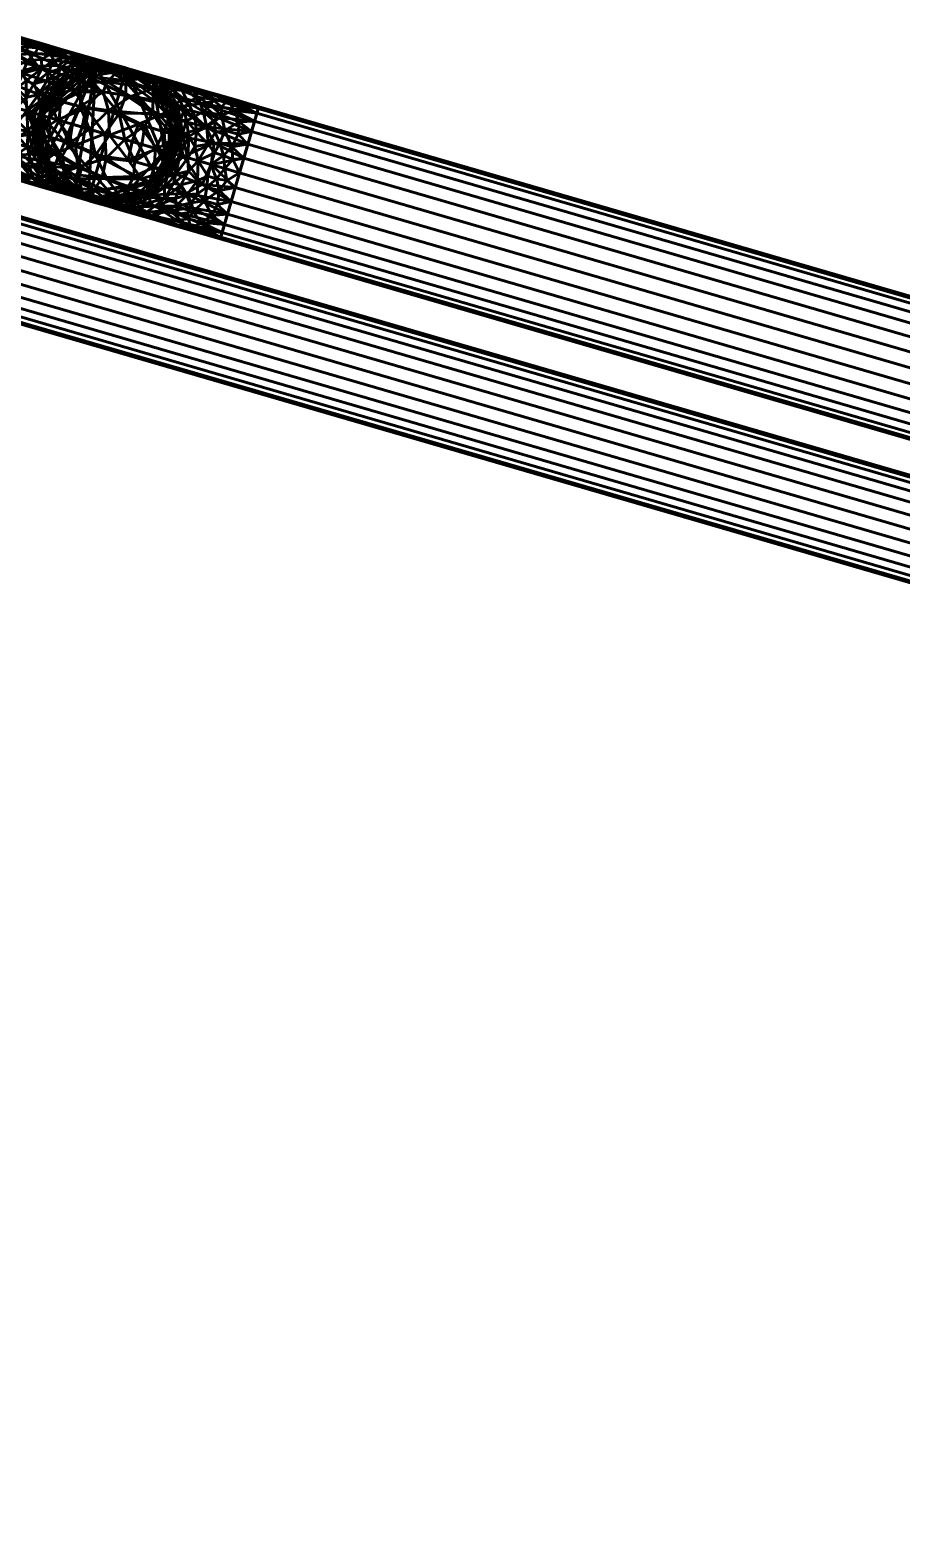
# Model space of a CAD drawing. Header units: inches. Extents: x -1654 to 1344, y -1538 to 36.
# Drawn here: x 410.3 to 511.6, y -621.4 to -447.9 of the extents above; entities that cross this region are included whole.
import ezdxf

# ---------------------------------------------------------------- set-up
doc = ezdxf.new("R2010")
doc.units = ezdxf.units.IN
doc.header["$MEASUREMENT"] = 0
doc.linetypes.add('Center', pattern=[1.25, 0.25, -0.1875, 0.625, -0.1875])
for name, color, linetype, lineweight in [('M-HVAC-DUCT', 1, 'Center', 30), ('M-HVAC-DUCT-RA', 1, 'Continuous', 50), ('M-HVAC-DUCT-SA', 1, 'Continuous', 50)]:
    doc.layers.add(name, color=color, linetype=linetype, lineweight=lineweight)

# ---------------------------------------------------------------- blocks, each defined once
blk = doc.blocks.new('Round Elbow - 1 D-842412-_3D_')
at = {"layer": 'M-HVAC-DUCT', "color": 8, "linetype": 'Continuous', "lineweight": 50}
mesh = blk.add_polyface(dxfattribs=at)
corners = [(-8, 16), (-8.2, 14.22), (-8.79, 12.53), (-9.75, 11.01), (-11.01, 9.75), (-12.53, 8.79), (-14.22, 8.2), (-16, 8), (-16, 7.8, 1.78), (-16, 7.21, 3.47), (-16, 6.25, 4.99), (-16, 4.99, 6.25), (-16, 3.47, 7.21), (-16, 1.78, 7.8), (-16, 0, 8), (-13.22, 0.24, 8), (-10.53, 0.96, 8), (-8, 2.14, 8), (-5.72, 3.74, 8), (-3.74, 5.72, 8), (-2.14, 8, 8), (-0.96, 10.53, 8), (-0.24, 13.22, 8), (0, 16, 8), (-1.78, 16, 7.8), (-3.47, 16, 7.21), (-4.99, 16, 6.25), (-6.25, 16, 4.99), (-7.21, 16, 3.47), (-7.8, 16, 1.78), (-10, 7.43, 5.77), (-6.81, 11.26, 5.66), (-10.57, 4.36, 7.35), (-6.92, 6.92, 7.35), (-13.01, 7.27, 4.26), (-4.23, 10.51, 7.41), (-9.85, 9.85, 3.26), (-7.09, 13.6, 4.26), (-4.57, 13.31, 6.77), (-13.36, 4.56, 6.77), (-7.95, 4.5, 7.76), (-12.37, 2.44, 7.76), (-14.31, 7.72, 2.64), (-2.38, 12.35, 7.77), (-4.45, 7.91, 7.77), (-11.58, 8.96, 2.22), (-8.96, 11.58, 2.22), (-7.68, 14.51, 2.64), (-5.8, 14.28, 5.66), (-14.29, 5.8, 5.66), (-12.12, 6.19, 5.86), (-9.87, 2.86, 7.86), (-5.75, 5.75, 7.86), (-14.6, 6.88, 4.26), (-8.08, 12.9, 2.79), (-8.1, 11.46, 4.07), (-8.48, 9.41, 5.29), (-2.78, 9.84, 7.87), (-5.86, 8.94, 7.12), (-7.64, 8.36, 6.49), (-8.74, 6.77, 6.77), (-10.51, 5.95, 6.59), (-2.75, 14.31, 7.55), (-1.42, 14.11, 7.89), (-5.68, 10.71, 6.68), (-6.95, 9.82, 6.21), (-14.33, 2.75, 7.55), (-14.11, 1.42, 7.89), (-5.87, 12.63, 5.97), (-10.85, 8.44, 4.12), (-12.83, 8.16, 2.68), (-13.63, 8.23, 1.41), (-14.83, 7.98, 1.28), (-12.57, 8.64, 1.41), (-10.25, 10.25, 1.48), (-3.5, 12.87, 7.37), (-6.84, 14.93, 4.26), (-11.79, 5.01, 6.79), (-8.19, 13.71, 1.49), (-7.98, 14.88, 1.24), (-8.62, 12.58, 1.48), (-7.21, 12.3, 4.72), (-9, 10.77, 3.35), (-11.63, 7.37, 4.89), (-11.99, 8.04, 3.72), (-9.68, 8.63, 4.94)]
mesh.append_faces([[corners[k] for k in face] for face in [(10, 53, 9), (13, 66, 12), (22, 43, 21), (5, 73, 4), (11, 49, 10), (25, 62, 24), (20, 44, 19), (6, 71, 5), (23, 63, 22), (14, 67, 13), (7, 72, 6), (2, 78, 1), (0, 79, 29)]], dxfattribs={"vtx0": -1, "vtx1": -1, "color": 8})
mesh.append_faces([[corners[k] for k in face] for face in [(60, 40, 33), (55, 81, 54), (41, 16, 51), (36, 74, 45), (69, 36, 45), (51, 40, 32), (11, 39, 49), (70, 71, 42), (38, 68, 64), (42, 9, 53), (72, 42, 71), (32, 60, 61), (41, 66, 67), (52, 44, 33), (34, 49, 50), (31, 55, 56), (42, 34, 70), (44, 58, 33), (75, 43, 62), (52, 40, 18), (43, 35, 57), (48, 38, 26), (46, 3, 74), (20, 57, 44), (68, 38, 48), (33, 59, 60), (33, 58, 59), (80, 54, 78), (37, 76, 47), (39, 12, 66), (77, 41, 32), (35, 43, 75), (58, 44, 35), (62, 63, 24), (34, 50, 83), (55, 31, 81), (54, 37, 47), (78, 47, 79), (80, 78, 2), (76, 48, 27), (37, 81, 68), (50, 49, 39), (53, 49, 34), (61, 77, 32), (83, 30, 69), (40, 51, 17), (41, 51, 32), (44, 52, 19), (40, 52, 33), (49, 53, 10), (42, 53, 34), (54, 47, 78), (54, 46, 55), (46, 82, 55), (69, 85, 36), (56, 55, 82), (30, 60, 59), (43, 57, 21), (44, 57, 35), (35, 64, 58), (65, 56, 59), (58, 64, 65), (59, 56, 85), (61, 60, 30), (40, 60, 32), (30, 50, 61), (77, 50, 39), (38, 62, 25), (63, 43, 22), (43, 63, 62), (38, 64, 35), (65, 64, 31), (56, 65, 31), (58, 65, 59), (67, 66, 13), (39, 66, 41), (41, 67, 15), (37, 68, 48), (64, 68, 31), (45, 70, 84), (85, 69, 30), (34, 83, 84), (71, 73, 5), (71, 70, 73), (72, 71, 6), (8, 42, 72), (70, 45, 73), (4, 73, 45), (45, 74, 4), (74, 36, 82), (62, 38, 75), (35, 75, 38), (47, 76, 28), (48, 76, 37), (50, 77, 61), (41, 77, 39), (79, 47, 29), (1, 78, 79), (2, 46, 80), (46, 54, 80), (68, 81, 31), (54, 81, 37), (74, 82, 46), (56, 82, 36), (30, 83, 50), (84, 83, 69), (45, 84, 69), (34, 84, 70), (59, 85, 30), (36, 85, 56)]], dxfattribs={"vtx0": -1, "vtx1": -1, "vtx2": -1, "color": 8})
mesh.append_faces([[corners[k] for k in face] for face in [(41, 15, 16), (51, 16, 17), (42, 8, 9), (38, 25, 26), (57, 20, 21), (74, 3, 4), (47, 28, 29), (46, 2, 3)]], dxfattribs={"vtx0": -1, "vtx2": -1, "color": 8})
mesh.append_faces([[corners[k] for k in face] for face in [(14, 15, 67), (18, 19, 52), (17, 18, 40), (26, 27, 48), (7, 8, 72), (11, 12, 39), (27, 28, 76), (23, 24, 63), (0, 1, 79)]], dxfattribs={"vtx1": -1, "vtx2": -1, "color": 8})
mesh = blk.add_polyface(dxfattribs=at)
corners = [(0, 16, -8), (-0.24, 13.22, -8), (-0.96, 10.53, -8), (-2.14, 8, -8), (-3.74, 5.72, -8), (-5.72, 3.74, -8), (-8, 2.14, -8), (-10.53, 0.96, -8), (-13.22, 0.24, -8), (-16, 0, -8), (-16, 1.78, -7.8), (-16, 3.47, -7.21), (-16, 4.99, -6.25), (-16, 6.25, -4.99), (-16, 7.21, -3.47), (-16, 7.8, -1.78), (-16, 8), (-14.22, 8.2), (-12.53, 8.79), (-11.01, 9.75), (-9.75, 11.01), (-8.79, 12.53), (-8.2, 14.22), (-8, 16), (-7.8, 16, -1.78), (-7.21, 16, -3.47), (-6.25, 16, -4.99), (-4.99, 16, -6.25), (-3.47, 16, -7.21), (-1.78, 16, -7.8), (-9.98, 7.59, -5.66), (-6.78, 11.31, -5.66), (-13.01, 7.27, -4.26), (-6.95, 6.95, -7.33), (-10.61, 4.45, -7.31), (-4.23, 10.51, -7.41), (-7.09, 13.62, -4.26), (-9.88, 9.88, -3.17), (-4.57, 13.31, -6.77), (-13.4, 4.55, -6.77), (-7.96, 4.51, -7.75), (-12.38, 2.48, -7.75), (-14.31, 7.72, -2.64), (-4.45, 7.91, -7.77), (-2.38, 12.35, -7.77), (-7.68, 14.52, -2.64), (-8.36, 12.48, -2.53), (-11.58, 8.97, -2.19), (-5.8, 14.28, -5.66), (-14.3, 5.8, -5.66), (-12.12, 6.18, -5.86), (-9.89, 2.91, -7.85), (-5.76, 5.76, -7.85), (-14.6, 6.88, -4.26), (-2.78, 9.84, -7.87), (-5.84, 8.94, -7.13), (-7.96, 8.56, -6.21), (-9.21, 9.16, -4.84), (-8.39, 10.98, -4.07), (-10.86, 8.5, -4.04), (-2.75, 14.31, -7.55), (-1.42, 14.11, -7.89), (-5.68, 10.71, -6.68), (-6.97, 9.85, -6.19), (-7.79, 10.43, -5.2), (-14.35, 2.75, -7.55), (-14.11, 1.42, -7.89), (-8.93, 5.91, -7.1), (-10.62, 5.91, -6.57), (-11.87, 5, -6.78), (-12.83, 8.16, -2.67), (-13.64, 8.23, -1.41), (-14.83, 7.98, -1.28), (-12.57, 8.64, -1.4), (-5.86, 12.65, -5.98), (-9.18, 11.15, -2.39), (-10.15, 10.35, -1.49), (-3.5, 12.87, -7.37), (-6.83, 14.94, -4.26), (-8.95, 11.99, -1.33), (-8.45, 13.07, -1.24), (-8.03, 13.51, -2.33), (-8.06, 14.31, -1.36), (-7.71, 12.29, -4.01), (-6.85, 12.53, -5.03), (-11.59, 7.4, -4.89), (-11.99, 8.04, -3.71)]
mesh.append_faces([[corners[k] for k in face] for face in [(14, 53, 13), (25, 45, 24), (10, 66, 9), (24, 82, 23), (3, 54, 2), (0, 61, 29), (9, 66, 8), (18, 71, 17), (16, 72, 15), (19, 73, 18)]], dxfattribs={"vtx0": -1, "vtx1": -1, "color": 8})
mesh.append_faces([[corners[k] for k in face] for face in [(53, 42, 32), (75, 79, 46), (65, 66, 10), (68, 69, 50), (19, 76, 47), (73, 19, 47), (70, 71, 73), (67, 40, 34), (55, 33, 56), (41, 34, 51), (39, 41, 65), (40, 33, 52), (55, 35, 43), (58, 83, 64), (33, 40, 67), (12, 49, 39), (76, 20, 75), (79, 80, 46), (52, 43, 4), (84, 48, 74), (80, 81, 46), (62, 38, 35), (27, 38, 48), (17, 71, 72), (45, 25, 78), (18, 73, 71), (39, 49, 50), (54, 44, 2), (86, 59, 85), (61, 44, 60), (37, 58, 57), (51, 40, 6), (43, 35, 54), (69, 41, 39), (38, 77, 35), (38, 28, 60), (55, 43, 33), (83, 81, 36), (24, 45, 82), (31, 64, 83), (46, 58, 75), (37, 57, 59), (42, 70, 32), (74, 48, 38), (78, 48, 36), (53, 49, 13), (50, 49, 32), (85, 50, 32), (30, 67, 68), (41, 51, 7), (40, 51, 34), (40, 52, 5), (43, 52, 33), (42, 53, 14), (49, 53, 32), (43, 54, 3), (44, 54, 35), (33, 67, 56), (62, 35, 55), (57, 56, 30), (62, 63, 31), (59, 57, 30), (75, 58, 37), (83, 58, 46), (31, 63, 64), (30, 50, 85), (37, 59, 47), (61, 60, 29), (77, 60, 44), (44, 61, 1), (63, 55, 56), (62, 31, 74), (55, 63, 62), (56, 57, 64), (56, 64, 63), (57, 58, 64), (39, 65, 11), (66, 41, 8), (41, 66, 65), (68, 67, 34), (56, 67, 30), (69, 68, 34), (30, 68, 50), (41, 69, 34), (50, 69, 39), (70, 42, 71), (86, 47, 59), (72, 71, 42), (42, 15, 72), (47, 70, 73), (62, 74, 38), (31, 83, 84), (76, 75, 37), (47, 76, 37), (35, 77, 44), (38, 60, 77), (48, 78, 26), (45, 78, 36), (20, 79, 75), (80, 79, 21), (81, 82, 45), (82, 80, 22), (36, 81, 45), (80, 82, 81), (81, 83, 46), (84, 74, 31), (83, 36, 84), (48, 84, 36), (86, 32, 70), (30, 85, 59), (32, 86, 85), (47, 86, 70)]], dxfattribs={"vtx0": -1, "vtx1": -1, "vtx2": -1, "color": 8})
mesh.append_faces([[corners[k] for k in face] for face in [(72, 16, 17), (49, 12, 13), (60, 28, 29), (65, 10, 11), (39, 11, 12), (38, 27, 28), (52, 4, 5), (44, 1, 2), (40, 5, 6), (79, 20, 21), (82, 22, 23)]], dxfattribs={"vtx0": -1, "vtx2": -1, "color": 8})
mesh.append_faces([[corners[k] for k in face] for face in [(3, 4, 43), (6, 7, 51), (25, 26, 78), (7, 8, 41), (26, 27, 48), (14, 15, 42), (0, 1, 61), (19, 20, 76), (21, 22, 80)]], dxfattribs={"vtx1": -1, "vtx2": -1, "color": 8})
mesh = blk.add_polyface(dxfattribs=at)
corners = [(8, 16), (7.76, 12.58), (7.03, 9.24), (5.83, 6.03), (4.19, 3.02), (2.14, 0.28), (-0.28, -2.14), (-3.02, -4.19), (-6.03, -5.83), (-9.24, -7.03), (-12.58, -7.76), (-16, -8), (-16, -7.8, -1.78), (-16, -7.21, -3.47), (-16, -6.25, -4.99), (-16, -4.99, -6.25), (-16, -3.47, -7.21), (-16, -1.78, -7.8), (-16, 0, -8), (-13.22, 0.24, -8), (-10.53, 0.96, -8), (-8, 2.14, -8), (-5.72, 3.74, -8), (-3.74, 5.72, -8), (-2.14, 8, -8), (-0.96, 10.53, -8), (-0.24, 13.22, -8), (0, 16, -8), (1.78, 16, -7.8), (3.47, 16, -7.21), (4.99, 16, -6.25), (6.25, 16, -4.99), (7.21, 16, -3.47), (7.8, 16, -1.78), (-3.59, -0.33, -6.61), (4.33, 5.27, -3.9), (0.93, 6.79, -7.3), (-5.25, -4.35, -3.84), (-7.39, -0.31, -7.62), (0.64, -0.64, -2.7), (6.27, 7.89, -2.16), (-1.63, 5.52, -7.8), (0.89, 10.42, -7.8), (-7.89, -6.28, -2.13), (-9.5, -3.65, -6.48), (5.09, 9.96, -5.37), (-10.72, -6.3, -4.03), (1.73, 3.92, -5.85), (-11.41, -2.49, -7.4), (4.07, 11.57, -6.58), (-1.89, 2.76, -7.27), (-11.77, -5.44, -5.46), (-6.93, -4.02, -5.32), (-1.41, -0.81, -4.98), (7.29, 12.21, -2.52), (6.51, 11.88, -4.08), (-12.2, -7.29, -2.52), (2.66, 11.92, -7.38), (-3.17, -3.93, -2.16), (-4.29, 2.28, -7.74), (3.93, 3.21, -2.23), (-11.36, -0.96, -7.84), (3.45, 7.67, -6.11), (3.89, 6.21, -5.1), (1.83, 2.22, -4.61)]
mesh.append_faces([[corners[k] for k in face] for face in [(1, 33, 0)]], dxfattribs={"vtx0": -1, "color": 8})
mesh.append_faces([[corners[k] for k in face] for face in [(6, 39, 5), (14, 46, 13), (16, 44, 15), (30, 49, 29), (31, 45, 30), (4, 60, 3), (27, 42, 26), (25, 42, 24), (33, 54, 32), (8, 58, 7), (23, 59, 22), (5, 60, 4), (20, 61, 19)]], dxfattribs={"vtx0": -1, "vtx1": -1, "color": 8})
mesh.append_faces([[corners[k] for k in face] for face in [(50, 47, 34), (44, 16, 48), (38, 44, 48), (59, 23, 41), (37, 52, 53), (38, 61, 20), (38, 34, 44), (35, 45, 55), (64, 39, 53), (57, 36, 42), (38, 50, 34), (47, 50, 36), (8, 43, 58), (14, 51, 46), (12, 56, 10), (58, 37, 39), (38, 48, 61), (35, 40, 60), (53, 39, 37), (46, 51, 52), (49, 57, 29), (62, 49, 45), (41, 42, 36), (24, 42, 41), (45, 63, 62), (59, 50, 38), (43, 56, 46), (52, 37, 46), (37, 58, 43), (39, 64, 60), (62, 36, 49), (55, 32, 54), (40, 54, 2), (50, 41, 36), (30, 45, 49), (41, 50, 59), (60, 5, 39), (43, 46, 37), (15, 44, 51), (51, 44, 52), (44, 34, 52), (53, 34, 47), (34, 53, 52), (53, 47, 64), (1, 54, 33), (40, 35, 55), (55, 54, 40), (45, 31, 55), (46, 56, 13), (56, 43, 9), (36, 57, 49), (28, 57, 42), (6, 58, 39), (21, 59, 38), (3, 60, 40), (17, 61, 48), (63, 45, 35), (36, 62, 47), (64, 63, 35), (47, 62, 63), (63, 64, 47), (64, 35, 60)]], dxfattribs={"vtx0": -1, "vtx1": -1, "vtx2": -1, "color": 8})
mesh.append_faces([[corners[k] for k in face] for face in [(61, 17, 18), (59, 21, 22), (42, 25, 26), (48, 16, 17), (42, 27, 28), (58, 6, 7), (40, 2, 3), (57, 28, 29)]], dxfattribs={"vtx0": -1, "vtx2": -1, "color": 8})
mesh.append_faces([[corners[k] for k in face] for face in [(20, 21, 38), (18, 19, 61), (12, 13, 56), (8, 9, 43), (14, 15, 51), (9, 10, 56), (23, 24, 41), (1, 2, 54), (31, 32, 55)]], dxfattribs={"vtx1": -1, "vtx2": -1, "color": 8})
mesh.append_faces([[corners[k] for k in face] for face in [(10, 11, 12)]], dxfattribs={"vtx2": -1, "color": 8})
mesh = blk.add_polyface(dxfattribs=at)
corners = [(0, 16, 8), (-0.24, 13.22, 8), (-0.96, 10.53, 8), (-2.14, 8, 8), (-3.74, 5.72, 8), (-5.72, 3.74, 8), (-8, 2.14, 8), (-10.53, 0.96, 8), (-13.22, 0.24, 8), (-16, 0, 8), (-16, -1.78, 7.8), (-16, -3.47, 7.21), (-16, -4.99, 6.25), (-16, -6.25, 4.99), (-16, -7.21, 3.47), (-16, -7.8, 1.78), (-16, -8), (-12.58, -7.76), (-9.24, -7.03), (-6.03, -5.83), (-3.02, -4.19), (-0.28, -2.14), (2.14, 0.28), (4.19, 3.02), (5.83, 6.03), (7.03, 9.24), (7.76, 12.58), (8, 16), (7.8, 16, 1.78), (7.21, 16, 3.47), (6.25, 16, 4.99), (4.99, 16, 6.25), (3.47, 16, 7.21), (1.78, 16, 7.8), (-3.59, -0.33, 6.61), (4.33, 5.27, 3.9), (-5.25, -4.35, 3.84), (0.93, 6.79, 7.3), (-7.39, -0.31, 7.62), (0.64, -0.64, 2.7), (6.27, 7.89, 2.16), (-7.89, -6.28, 2.13), (0.89, 10.42, 7.8), (-1.63, 5.52, 7.8), (-9.5, -3.65, 6.48), (5.09, 9.96, 5.37), (-10.72, -6.3, 4.03), (1.73, 3.92, 5.85), (-11.41, -2.49, 7.4), (4.07, 11.57, 6.58), (-1.89, 2.76, 7.27), (-11.77, -5.44, 5.46), (-6.93, -4.02, 5.32), (-1.41, -0.81, 4.98), (7.29, 12.21, 2.52), (6.51, 11.88, 4.08), (-12.2, -7.29, 2.52), (2.66, 11.92, 7.38), (-3.17, -3.93, 2.16), (-4.29, 2.28, 7.74), (3.93, 3.21, 2.23), (-11.36, -0.96, 7.84), (3.45, 7.67, 6.11), (3.73, 5.92, 5.11), (1.81, 2.12, 4.55)]
mesh.append_faces([[corners[k] for k in face] for face in [(18, 56, 17), (12, 44, 11), (0, 42, 33), (7, 38, 6), (15, 56, 14), (13, 51, 12), (14, 46, 13), (33, 57, 32), (21, 58, 20), (6, 59, 5), (24, 60, 23)]], dxfattribs={"vtx0": -1, "vtx1": -1, "color": 8})
mesh.append_faces([[corners[k] for k in face] for face in [(46, 41, 36), (18, 41, 56), (35, 40, 55), (63, 45, 62), (21, 39, 58), (52, 44, 51), (37, 49, 57), (61, 48, 38), (39, 36, 58), (42, 57, 33), (37, 43, 50), (63, 64, 35), (61, 10, 48), (13, 46, 51), (38, 59, 6), (50, 38, 34), (36, 41, 58), (40, 54, 55), (64, 60, 35), (40, 60, 24), (64, 39, 60), (62, 37, 47), (50, 43, 59), (26, 28, 54), (29, 55, 54), (59, 38, 50), (45, 49, 62), (46, 14, 56), (44, 38, 48), (42, 3, 43), (52, 53, 34), (50, 47, 37), (11, 44, 48), (37, 42, 43), (31, 49, 45), (52, 51, 46), (57, 49, 32), (40, 35, 60), (47, 50, 34), (38, 44, 34), (52, 46, 36), (44, 12, 51), (53, 52, 36), (34, 44, 52), (39, 53, 36), (34, 53, 47), (54, 40, 25), (30, 45, 55), (35, 55, 45), (17, 56, 15), (46, 56, 41), (37, 57, 42), (19, 58, 41), (4, 59, 43), (22, 60, 39), (7, 61, 38), (37, 62, 49), (63, 62, 47), (64, 47, 53), (45, 63, 35), (47, 64, 63), (39, 64, 53)]], dxfattribs={"vtx0": -1, "vtx1": -1, "vtx2": -1, "color": 8})
mesh.append_faces([[corners[k] for k in face] for face in [(60, 22, 23), (61, 7, 8), (41, 18, 19), (59, 4, 5), (48, 10, 11), (45, 30, 31), (40, 24, 25), (54, 28, 29), (42, 2, 3), (49, 31, 32), (61, 8, 9)]], dxfattribs={"vtx0": -1, "vtx2": -1, "color": 8})
mesh.append_faces([[corners[k] for k in face] for face in [(16, 17, 15)]], dxfattribs={"vtx1": -1, "color": 8})
mesh.append_faces([[corners[k] for k in face] for face in [(19, 20, 58), (25, 26, 54), (21, 22, 39), (9, 10, 61), (3, 4, 43), (1, 2, 42), (0, 1, 42), (29, 30, 55)]], dxfattribs={"vtx1": -1, "vtx2": -1, "color": 8})
mesh.append_faces([[corners[k] for k in face] for face in [(26, 27, 28)]], dxfattribs={"vtx2": -1, "color": 8})
mesh = blk.add_polyface(dxfattribs=at)
corners = [(0, 16, 8), (1.78, 16, 7.8), (3.47, 16, 7.21), (4.99, 16, 6.25), (6.25, 16, 4.99), (7.21, 16, 3.47), (7.8, 16, 1.78), (8, 16), (7.8, 16, -1.78), (7.21, 16, -3.47), (6.25, 16, -4.99), (4.99, 16, -6.25), (3.47, 16, -7.21), (1.78, 16, -7.8), (0, 16, -8), (-1.78, 16, -7.8), (-3.47, 16, -7.21), (-4.99, 16, -6.25), (-6.25, 16, -4.99), (-7.21, 16, -3.47), (-7.8, 16, -1.78), (-8, 16), (-7.8, 16, 1.78), (-7.21, 16, 3.47), (-6.25, 16, 4.99), (-4.99, 16, 6.25), (-3.47, 16, 7.21), (-1.78, 16, 7.8)]
mesh.append_faces([[corners[k] for k in face] for face in [(1, 27, 0)]], dxfattribs={"vtx0": -1, "color": 8})
mesh.append_faces([[corners[k] for k in face] for face in [(4, 7, 3)]], dxfattribs={"vtx0": -1, "vtx1": -1, "color": 8})
mesh.append_faces([[corners[k] for k in face] for face in [(26, 7, 13, 20)]], dxfattribs={"vtx0": -1, "vtx1": -1, "vtx2": -1, "vtx3": -1, "color": 8})
mesh.append_faces([[corners[k] for k in face] for face in [(7, 26, 27, 1)]], dxfattribs={"vtx0": -1, "vtx2": -1, "vtx3": -1, "color": 8})
mesh.append_faces([[corners[k] for k in face] for face in [(20, 22, 23, 24), (7, 1, 2, 3)]], dxfattribs={"vtx0": -1, "vtx3": -1, "color": 8})
mesh.append_faces([[corners[k] for k in face] for face in [(17, 18, 13, 16), (25, 26, 20, 24)]], dxfattribs={"vtx1": -1, "vtx2": -1, "color": 8})
mesh.append_faces([[corners[k] for k in face] for face in [(7, 8, 9), (5, 6, 7, 4), (20, 21, 22)]], dxfattribs={"vtx2": -1, "color": 8})
mesh.append_faces([[corners[k] for k in face] for face in [(18, 19, 20, 13), (11, 12, 13, 7), (9, 10, 11, 7)]], dxfattribs={"vtx2": -1, "vtx3": -1, "color": 8})
mesh.append_faces([[corners[k] for k in face] for face in [(13, 14, 15, 16)]], dxfattribs={"vtx3": -1, "color": 8})
mesh = blk.add_polyface(dxfattribs=at)
corners = [(-16, 0, 8), (-16, 1.78, 7.8), (-16, 3.47, 7.21), (-16, 4.99, 6.25), (-16, 6.25, 4.99), (-16, 7.21, 3.47), (-16, 7.8, 1.78), (-16, 8), (-16, 7.8, -1.78), (-16, 7.21, -3.47), (-16, 6.25, -4.99), (-16, 4.99, -6.25), (-16, 3.47, -7.21), (-16, 1.78, -7.8), (-16, 0, -8), (-16, -1.78, -7.8), (-16, -3.47, -7.21), (-16, -4.99, -6.25), (-16, -6.25, -4.99), (-16, -7.21, -3.47), (-16, -7.8, -1.78), (-16, -8), (-16, -7.8, 1.78), (-16, -7.21, 3.47), (-16, -6.25, 4.99), (-16, -4.99, 6.25), (-16, -3.47, 7.21), (-16, -1.78, 7.8)]
mesh.append_faces([[corners[k] for k in face] for face in [(20, 0, 14, 19)]], dxfattribs={"vtx0": -1, "vtx1": -1, "vtx2": -1, "color": 8})
mesh.append_faces([[corners[k] for k in face] for face in [(14, 8, 9, 10), (7, 2, 3, 4)]], dxfattribs={"vtx0": -1, "vtx3": -1, "color": 8})
mesh.append_faces([[corners[k] for k in face] for face in [(21, 22, 20)]], dxfattribs={"vtx1": -1, "color": 8})
mesh.append_faces([[corners[k] for k in face] for face in [(10, 11, 14), (1, 2, 14, 0), (23, 24, 20, 22), (25, 26, 20, 24)]], dxfattribs={"vtx1": -1, "vtx2": -1, "color": 8})
mesh.append_faces([[corners[k] for k in face] for face in [(7, 8, 14, 2)]], dxfattribs={"vtx1": -1, "vtx2": -1, "vtx3": -1, "color": 8})
mesh.append_faces([[corners[k] for k in face] for face in [(12, 13, 14, 11), (15, 16, 17, 14), (5, 6, 7, 4)]], dxfattribs={"vtx2": -1, "color": 8})
mesh.append_faces([[corners[k] for k in face] for face in [(17, 18, 19, 14), (26, 27, 0, 20)]], dxfattribs={"vtx2": -1, "vtx3": -1, "color": 8})

msp = doc.modelspace()

# ---------------------------------------------------------------- linework, layer by layer
at = {"layer": 'M-HVAC-DUCT'}
for p, q in [((419.3, -460.1, 1312), (419.3, -460.1, 1310)), ((419.3, -460.1, 1312), (419.3, -460.1, 1310)), ((884.26, -595.27, 1328), (434.67, -464.56, 1328)), ((884.26, -595.27, 1328), (434.67, -464.56, 1328))]:
    msp.add_line(p, q, dxfattribs=at)
at = {"layer": 'M-HVAC-DUCT', "color": 5}
msp.add_line((889.77, -615.61, 1314), (363.47, -462.61, 1314), dxfattribs=at)
msp.add_line((889.77, -615.61, 1314), (363.47, -462.61, 1314), dxfattribs=at)
at = {"layer": 'M-HVAC-DUCT', "extrusion": (0.279157, 0.960246, -1.2326e-32)}
msp.add_arc((-515.07, 1310, -324.75), 16, 180, 270, dxfattribs=at)
at = {"layer": 'M-HVAC-DUCT', "extrusion": (-0.279157, -0.960246, -1.2326e-32)}
msp.add_arc((547.07, 1312, 324.75), 16, 90, 180, dxfattribs=at)

# ---------------------------------------------------------------- block references
at = {"layer": 'M-HVAC-DUCT-RA', "color": 8, "extrusion": (0.279157, 0.960246, 0), "rotation": 270}
msp.add_blockref('Round Elbow - 1 D-842412-_3D_', (-531.07, 1294, -324.75), dxfattribs=at)
at = {"layer": 'M-HVAC-DUCT-RA', "color": 8, "extrusion": (-0.279157, -0.960246, 0), "rotation": 180}
msp.add_blockref('Round Elbow - 1 D-842412-_3D_', (531.07, 1328, 324.75), dxfattribs=at)

# ---------------------------------------------------------------- meshes
at = {"layer": 'M-HVAC-DUCT-RA', "color": 8}
mesh = msp.add_polyface(dxfattribs=at)
corners = [(421.53, -452.41, 1312), (419.77, -452.11, 1312), (417.98, -452.21, 1312), (416.26, -452.7, 1312), (414.69, -453.56, 1312), (413.35, -454.75, 1312), (412.31, -456.21, 1312), (411.62, -457.86, 1312), (411.32, -459.63, 1312), (411.41, -461.42, 1312), (411.9, -463.14, 1312), (412.77, -464.71, 1312), (413.96, -466.05, 1312), (415.41, -467.09, 1312), (417.07, -467.78, 1312), (418.83, -468.08, 1312), (420.62, -467.99, 1312), (422.35, -467.49, 1312), (423.92, -466.63, 1312), (425.25, -465.44, 1312), (426.29, -463.98, 1312), (426.98, -462.33, 1312), (427.29, -460.56, 1312), (427.19, -458.78, 1312), (426.7, -457.05, 1312), (425.84, -455.48, 1312), (424.65, -454.14, 1312), (423.19, -453.1, 1312)]
mesh.append_faces([[corners[k] for k in face] for face in [(26, 24, 25), (2, 0, 1), (6, 4, 5)]], dxfattribs={"vtx0": -1, "color": 8})
mesh.append_faces([[corners[k] for k in face] for face in [(19, 14, 18), (8, 2, 6, 7)]], dxfattribs={"vtx0": -1, "vtx1": -1, "color": 8})
mesh.append_faces([[corners[k] for k in face] for face in [(26, 2, 19, 22)]], dxfattribs={"vtx0": -1, "vtx1": -1, "vtx2": -1, "vtx3": -1, "color": 8})
mesh.append_faces([[corners[k] for k in face] for face in [(19, 2, 13, 14)]], dxfattribs={"vtx0": -1, "vtx1": -1, "vtx3": -1, "color": 8})
mesh.append_faces([[corners[k] for k in face] for face in [(2, 10, 11, 13)]], dxfattribs={"vtx0": -1, "vtx2": -1, "vtx3": -1, "color": 8})
mesh.append_faces([[corners[k] for k in face] for face in [(14, 16, 17, 18)]], dxfattribs={"vtx0": -1, "vtx3": -1, "color": 8})
mesh.append_faces([[corners[k] for k in face] for face in [(12, 13, 11)]], dxfattribs={"vtx1": -1, "color": 8})
mesh.append_faces([[corners[k] for k in face] for face in [(14, 15, 16)]], dxfattribs={"vtx2": -1, "color": 8})
mesh.append_faces([[corners[k] for k in face] for face in [(22, 23, 24, 26), (26, 27, 0, 2), (8, 9, 10, 2), (2, 3, 4, 6)]], dxfattribs={"vtx2": -1, "vtx3": -1, "color": 8})
mesh.append_faces([[corners[k] for k in face] for face in [(19, 20, 21, 22)]], dxfattribs={"vtx3": -1, "color": 8})
mesh = msp.add_polyface(dxfattribs=at)
corners = [(421.53, -452.41, 1310), (423.19, -453.1, 1310), (424.65, -454.14, 1310), (425.84, -455.48, 1310), (426.7, -457.05, 1310), (427.19, -458.78, 1310), (427.29, -460.56, 1310), (426.98, -462.33, 1310), (426.29, -463.98, 1310), (425.25, -465.44, 1310), (423.92, -466.63, 1310), (422.35, -467.49, 1310), (420.62, -467.99, 1310), (418.83, -468.08, 1310), (417.07, -467.78, 1310), (415.41, -467.09, 1310), (413.96, -466.05, 1310), (412.77, -464.71, 1310), (411.9, -463.14, 1310), (411.41, -461.42, 1310), (411.32, -459.63, 1310), (411.62, -457.86, 1310), (412.31, -456.21, 1310), (413.35, -454.75, 1310), (414.69, -453.56, 1310), (416.26, -452.7, 1310), (417.98, -452.21, 1310), (419.77, -452.11, 1310)]
mesh.append_faces([[corners[k] for k in face] for face in [(22, 26, 20, 21)]], dxfattribs={"vtx0": -1, "vtx1": -1, "color": 8})
mesh.append_faces([[corners[k] for k in face] for face in [(26, 9, 15)]], dxfattribs={"vtx0": -1, "vtx1": -1, "vtx2": -1, "color": 8})
mesh.append_faces([[corners[k] for k in face] for face in [(9, 26, 2, 6)]], dxfattribs={"vtx0": -1, "vtx1": -1, "vtx2": -1, "vtx3": -1, "color": 8})
mesh.append_faces([[corners[k] for k in face] for face in [(26, 17, 18)]], dxfattribs={"vtx0": -1, "vtx2": -1, "color": 8})
mesh.append_faces([[corners[k] for k in face] for face in [(3, 4, 2), (27, 0, 26), (23, 24, 22)]], dxfattribs={"vtx1": -1, "color": 8})
mesh.append_faces([[corners[k] for k in face] for face in [(11, 12, 14, 10)]], dxfattribs={"vtx1": -1, "vtx2": -1, "color": 8})
mesh.append_faces([[corners[k] for k in face] for face in [(9, 10, 14, 15)]], dxfattribs={"vtx1": -1, "vtx3": -1, "color": 8})
mesh.append_faces([[corners[k] for k in face] for face in [(7, 8, 9, 6), (12, 13, 14)]], dxfattribs={"vtx2": -1, "color": 8})
mesh.append_faces([[corners[k] for k in face] for face in [(4, 5, 6, 2), (0, 1, 2, 26), (15, 16, 17, 26), (18, 19, 20, 26), (24, 25, 26, 22)]], dxfattribs={"vtx2": -1, "vtx3": -1, "color": 8})
mesh = msp.add_polyface(dxfattribs=at)
corners = [(411.62, -457.86, 1312), (412.31, -456.21, 1312), (413.35, -454.75, 1312), (414.69, -453.56, 1312), (416.26, -452.7, 1312), (417.98, -452.21, 1312), (419.77, -452.11, 1312), (421.53, -452.41, 1312), (421.53, -452.41, 1310), (419.77, -452.11, 1310), (417.98, -452.21, 1310), (416.26, -452.7, 1310), (414.69, -453.56, 1310), (413.35, -454.75, 1310), (412.31, -456.21, 1310), (411.62, -457.86, 1310)]
mesh.append_faces([[corners[k] for k in face] for face in [(6, 9, 10, 5), (5, 10, 11, 4), (4, 11, 12, 3), (3, 12, 13, 2)]], dxfattribs={"vtx0": -1, "vtx2": -1, "color": 8})
mesh.append_faces([[corners[k] for k in face] for face in [(13, 14, 1, 2)]], dxfattribs={"vtx1": -1, "vtx3": -1, "color": 8})
mesh.append_faces([[corners[k] for k in face] for face in [(7, 8, 9, 6)]], dxfattribs={"vtx2": -1, "color": 8})
mesh.append_faces([[corners[k] for k in face] for face in [(14, 15, 0, 1)]], dxfattribs={"vtx3": -1, "color": 8})
mesh = msp.add_polyface(dxfattribs=at)
corners = [(421.53, -452.41, 1312), (423.19, -453.1, 1312), (424.65, -454.14, 1312), (425.84, -455.48, 1312), (426.7, -457.05, 1312), (427.19, -458.78, 1312), (427.29, -460.56, 1312), (426.98, -462.33, 1312), (426.98, -462.33, 1310), (427.29, -460.56, 1310), (427.19, -458.78, 1310), (426.7, -457.05, 1310), (425.84, -455.48, 1310), (424.65, -454.14, 1310), (423.19, -453.1, 1310), (421.53, -452.41, 1310)]
mesh.append_faces([[corners[k] for k in face] for face in [(1, 14, 15, 0)]], dxfattribs={"vtx0": -1, "color": 8})
mesh.append_faces([[corners[k] for k in face] for face in [(6, 9, 10, 5), (5, 10, 11, 4), (4, 11, 12, 3), (3, 12, 13, 2), (2, 13, 14, 1)]], dxfattribs={"vtx0": -1, "vtx2": -1, "color": 8})
mesh.append_faces([[corners[k] for k in face] for face in [(7, 8, 9, 6)]], dxfattribs={"vtx2": -1, "color": 8})
mesh = msp.add_polyface(dxfattribs=at)
corners = [(436.9, -456.88, 1328), (436.84, -457.07, 1326.22), (436.68, -457.64, 1324.53), (436.41, -458.56, 1323.01), (436.06, -459.77, 1321.75), (435.63, -461.23, 1320.79), (435.16, -462.85, 1320.2), (434.67, -464.56, 1320), (434.17, -466.27, 1320.2), (433.7, -467.9, 1320.79), (433.27, -469.35, 1321.75), (432.92, -470.57, 1323.01), (432.65, -471.48, 1324.53), (432.49, -472.05, 1326.22), (432.43, -472.24, 1328), (432.49, -472.05, 1329.78), (432.65, -471.48, 1331.47), (432.92, -470.57, 1332.99), (433.27, -469.35, 1334.25), (433.7, -467.9, 1335.21), (434.17, -466.27, 1335.8), (434.67, -464.56, 1336), (435.16, -462.85, 1335.8), (435.63, -461.23, 1335.21), (436.06, -459.77, 1334.25), (436.41, -458.56, 1332.99), (436.68, -457.64, 1331.47), (436.84, -457.07, 1329.78)]
mesh.append_faces([[corners[k] for k in face] for face in [(3, 0, 1, 2), (11, 8, 9, 10), (8, 6, 7)]], dxfattribs={"vtx0": -1, "color": 8})
mesh.append_faces([[corners[k] for k in face] for face in [(22, 25, 20, 21)]], dxfattribs={"vtx0": -1, "vtx1": -1, "color": 8})
mesh.append_faces([[corners[k] for k in face] for face in [(25, 0, 3, 20), (3, 6, 8, 11), (20, 3, 11, 15)]], dxfattribs={"vtx0": -1, "vtx1": -1, "vtx2": -1, "vtx3": -1, "color": 8})
mesh.append_faces([[corners[k] for k in face] for face in [(11, 14, 15)]], dxfattribs={"vtx0": -1, "vtx2": -1, "color": 8})
mesh.append_faces([[corners[k] for k in face] for face in [(16, 18, 19, 20)]], dxfattribs={"vtx0": -1, "vtx3": -1, "color": 8})
mesh.append_faces([[corners[k] for k in face] for face in [(5, 6, 3, 4), (17, 18, 16)]], dxfattribs={"vtx1": -1, "color": 8})
mesh.append_faces([[corners[k] for k in face] for face in [(15, 16, 20)]], dxfattribs={"vtx1": -1, "vtx2": -1, "color": 8})
mesh.append_faces([[corners[k] for k in face] for face in [(23, 24, 25, 22)]], dxfattribs={"vtx2": -1, "color": 8})
mesh.append_faces([[corners[k] for k in face] for face in [(25, 26, 27, 0), (11, 12, 13, 14)]], dxfattribs={"vtx3": -1, "color": 8})
mesh = msp.add_polyface(dxfattribs=at)
corners = [(884.26, -595.27, 1336), (884.76, -593.56, 1335.8), (885.23, -591.93, 1335.21), (885.66, -590.48, 1334.25), (886.01, -589.26, 1332.99), (886.28, -588.35, 1331.47), (886.44, -587.78, 1329.78), (886.5, -587.59, 1328), (436.9, -456.88, 1328), (436.84, -457.07, 1329.78), (436.68, -457.64, 1331.47), (436.41, -458.56, 1332.99), (436.06, -459.77, 1334.25), (435.63, -461.23, 1335.21), (435.16, -462.85, 1335.8), (434.67, -464.56, 1336)]
mesh.append_faces([[corners[k] for k in face] for face in [(9, 10, 5, 6), (10, 11, 4, 5), (3, 4, 11, 12), (12, 13, 2, 3), (13, 14, 1, 2)]], dxfattribs={"vtx1": -1, "vtx3": -1, "color": 8})
mesh.append_faces([[corners[k] for k in face] for face in [(7, 8, 9, 6)]], dxfattribs={"vtx2": -1, "color": 8})
mesh.append_faces([[corners[k] for k in face] for face in [(14, 15, 0, 1)]], dxfattribs={"vtx3": -1, "color": 8})
mesh = msp.add_polyface(dxfattribs=at)
corners = [(886.5, -587.59, 1328), (886.44, -587.78, 1326.22), (886.28, -588.35, 1324.53), (886.01, -589.26, 1323.01), (885.66, -590.48, 1321.75), (885.23, -591.93, 1320.79), (884.76, -593.56, 1320.2), (884.26, -595.27, 1320), (434.67, -464.56, 1320), (435.16, -462.85, 1320.2), (435.63, -461.23, 1320.79), (436.06, -459.77, 1321.75), (436.41, -458.56, 1323.01), (436.68, -457.64, 1324.53), (436.84, -457.07, 1326.22), (436.9, -456.88, 1328)]
mesh.append_faces([[corners[k] for k in face] for face in [(8, 9, 6, 7)]], dxfattribs={"vtx1": -1, "color": 8})
mesh.append_faces([[corners[k] for k in face] for face in [(9, 10, 5, 6), (10, 11, 4, 5), (3, 4, 11, 12), (12, 13, 2, 3), (13, 14, 1, 2)]], dxfattribs={"vtx1": -1, "vtx3": -1, "color": 8})
mesh.append_faces([[corners[k] for k in face] for face in [(14, 15, 0, 1)]], dxfattribs={"vtx3": -1, "color": 8})
mesh = msp.add_polyface(dxfattribs=at)
corners = [(417.07, -467.78, 1312), (415.41, -467.09, 1312), (413.96, -466.05, 1312), (412.77, -464.71, 1312), (411.9, -463.14, 1312), (411.41, -461.42, 1312), (411.32, -459.63, 1312), (411.62, -457.86, 1312), (411.62, -457.86, 1310), (411.32, -459.63, 1310), (411.41, -461.42, 1310), (411.9, -463.14, 1310), (412.77, -464.71, 1310), (413.96, -466.05, 1310), (415.41, -467.09, 1310), (417.07, -467.78, 1310)]
mesh.append_faces([[corners[k] for k in face] for face in [(1, 14, 15, 0)]], dxfattribs={"vtx0": -1, "color": 8})
mesh.append_faces([[corners[k] for k in face] for face in [(6, 9, 10, 5), (5, 10, 11, 4), (4, 11, 12, 3), (3, 12, 13, 2)]], dxfattribs={"vtx0": -1, "vtx2": -1, "color": 8})
mesh.append_faces([[corners[k] for k in face] for face in [(13, 14, 1, 2)]], dxfattribs={"vtx1": -1, "vtx3": -1, "color": 8})
mesh.append_faces([[corners[k] for k in face] for face in [(7, 8, 9, 6)]], dxfattribs={"vtx2": -1, "color": 8})
mesh = msp.add_polyface(dxfattribs=at)
corners = [(426.98, -462.33, 1312), (426.29, -463.98, 1312), (425.25, -465.44, 1312), (423.92, -466.63, 1312), (422.35, -467.49, 1312), (420.62, -467.99, 1312), (418.83, -468.08, 1312), (417.07, -467.78, 1312), (417.07, -467.78, 1310), (418.83, -468.08, 1310), (420.62, -467.99, 1310), (422.35, -467.49, 1310), (423.92, -466.63, 1310), (425.25, -465.44, 1310), (426.29, -463.98, 1310), (426.98, -462.33, 1310)]
mesh.append_faces([[corners[k] for k in face] for face in [(1, 14, 15, 0)]], dxfattribs={"vtx0": -1, "color": 8})
mesh.append_faces([[corners[k] for k in face] for face in [(6, 9, 10, 5), (5, 10, 11, 4), (4, 11, 12, 3), (3, 12, 13, 2), (2, 13, 14, 1)]], dxfattribs={"vtx0": -1, "vtx2": -1, "color": 8})
mesh.append_faces([[corners[k] for k in face] for face in [(7, 8, 9, 6)]], dxfattribs={"vtx2": -1, "color": 8})
mesh = msp.add_polyface(dxfattribs=at)
corners = [(882.03, -602.95, 1328), (882.09, -602.76, 1329.78), (882.25, -602.19, 1331.47), (882.52, -601.27, 1332.99), (882.87, -600.06, 1334.25), (883.29, -598.6, 1335.21), (883.77, -596.98, 1335.8), (884.26, -595.27, 1336), (434.67, -464.56, 1336), (434.17, -466.27, 1335.8), (433.7, -467.9, 1335.21), (433.27, -469.35, 1334.25), (432.92, -470.57, 1332.99), (432.65, -471.48, 1331.47), (432.49, -472.05, 1329.78), (432.43, -472.24, 1328)]
mesh.append_faces([[corners[k] for k in face] for face in [(8, 9, 6, 7)]], dxfattribs={"vtx1": -1, "color": 8})
mesh.append_faces([[corners[k] for k in face] for face in [(9, 10, 5, 6), (10, 11, 4, 5), (3, 4, 11, 12), (12, 13, 2, 3), (13, 14, 1, 2)]], dxfattribs={"vtx1": -1, "vtx3": -1, "color": 8})
mesh.append_faces([[corners[k] for k in face] for face in [(14, 15, 0, 1)]], dxfattribs={"vtx3": -1, "color": 8})
mesh = msp.add_polyface(dxfattribs=at)
corners = [(884.26, -595.27, 1320), (883.77, -596.98, 1320.2), (883.29, -598.6, 1320.79), (882.87, -600.06, 1321.75), (882.52, -601.27, 1323.01), (882.25, -602.19, 1324.53), (882.09, -602.76, 1326.22), (882.03, -602.95, 1328), (432.43, -472.24, 1328), (432.49, -472.05, 1326.22), (432.65, -471.48, 1324.53), (432.92, -470.57, 1323.01), (433.27, -469.35, 1321.75), (433.7, -467.9, 1320.79), (434.17, -466.27, 1320.2), (434.67, -464.56, 1320)]
mesh.append_faces([[corners[k] for k in face] for face in [(8, 9, 6, 7)]], dxfattribs={"vtx1": -1, "color": 8})
mesh.append_faces([[corners[k] for k in face] for face in [(9, 10, 5, 6), (10, 11, 4, 5), (3, 4, 11, 12), (12, 13, 2, 3), (13, 14, 1, 2)]], dxfattribs={"vtx1": -1, "vtx3": -1, "color": 8})
mesh.append_faces([[corners[k] for k in face] for face in [(14, 15, 0, 1)]], dxfattribs={"vtx3": -1, "color": 8})
at = {"layer": 'M-HVAC-DUCT-SA', "color": 8}
mesh = msp.add_polyface(dxfattribs=at)
corners = [(889.77, -615.61, 1320), (890.21, -614.12, 1319.8), (890.61, -612.73, 1319.2), (890.96, -611.54, 1318.24), (891.22, -610.62, 1317), (891.39, -610.05, 1315.55), (891.45, -609.85, 1314), (365.15, -456.85, 1314), (365.09, -457.05, 1315.55), (364.92, -457.62, 1317), (364.65, -458.54, 1318.24), (364.31, -459.73, 1319.2), (363.9, -461.12, 1319.8), (363.47, -462.61, 1320)]
mesh.append_faces([[corners[k] for k in face] for face in [(8, 9, 4, 5), (3, 4, 9, 10), (11, 12, 1, 2), (2, 3, 10, 11)]], dxfattribs={"vtx1": -1, "vtx3": -1, "color": 8})
mesh.append_faces([[corners[k] for k in face] for face in [(6, 7, 8, 5)]], dxfattribs={"vtx2": -1, "color": 8})
mesh.append_faces([[corners[k] for k in face] for face in [(12, 13, 0, 1)]], dxfattribs={"vtx3": -1, "color": 8})
mesh = msp.add_polyface(dxfattribs=at)
corners = [(891.45, -609.85, 1314), (891.39, -610.05, 1312.45), (891.22, -610.62, 1311), (890.96, -611.54, 1309.76), (890.61, -612.73, 1308.8), (890.21, -614.12, 1308.2), (889.77, -615.61, 1308), (363.47, -462.61, 1308), (363.9, -461.12, 1308.2), (364.31, -459.73, 1308.8), (364.65, -458.54, 1309.76), (364.92, -457.62, 1311), (365.09, -457.05, 1312.45), (365.15, -456.85, 1314)]
mesh.append_faces([[corners[k] for k in face] for face in [(7, 8, 5, 6)]], dxfattribs={"vtx1": -1, "color": 8})
mesh.append_faces([[corners[k] for k in face] for face in [(8, 9, 4, 5), (3, 4, 9, 10), (11, 12, 1, 2), (2, 3, 10, 11)]], dxfattribs={"vtx1": -1, "vtx3": -1, "color": 8})
mesh.append_faces([[corners[k] for k in face] for face in [(12, 13, 0, 1)]], dxfattribs={"vtx3": -1, "color": 8})
mesh = msp.add_polyface(dxfattribs=at)
corners = [(888.1, -621.38, 1314), (888.15, -621.18, 1315.55), (888.32, -620.6, 1317), (888.59, -619.69, 1318.24), (888.93, -618.49, 1319.2), (889.34, -617.1, 1319.8), (889.77, -615.61, 1320), (363.47, -462.61, 1320), (363.04, -464.1, 1319.8), (362.63, -465.49, 1319.2), (362.29, -466.68, 1318.24), (362.02, -467.6, 1317), (361.85, -468.18, 1315.55), (361.8, -468.37, 1314)]
mesh.append_faces([[corners[k] for k in face] for face in [(7, 8, 5, 6)]], dxfattribs={"vtx1": -1, "color": 8})
mesh.append_faces([[corners[k] for k in face] for face in [(8, 9, 4, 5), (3, 4, 9, 10), (11, 12, 1, 2), (2, 3, 10, 11)]], dxfattribs={"vtx1": -1, "vtx3": -1, "color": 8})
mesh.append_faces([[corners[k] for k in face] for face in [(12, 13, 0, 1)]], dxfattribs={"vtx3": -1, "color": 8})
mesh = msp.add_polyface(dxfattribs=at)
corners = [(889.77, -615.61, 1308), (889.34, -617.1, 1308.2), (888.93, -618.49, 1308.8), (888.59, -619.69, 1309.76), (888.32, -620.6, 1311), (888.15, -621.18, 1312.45), (888.1, -621.38, 1314), (361.8, -468.37, 1314), (361.85, -468.18, 1312.45), (362.02, -467.6, 1311), (362.29, -466.68, 1309.76), (362.63, -465.49, 1308.8), (363.04, -464.1, 1308.2), (363.47, -462.61, 1308)]
mesh.append_faces([[corners[k] for k in face] for face in [(7, 8, 5, 6)]], dxfattribs={"vtx1": -1, "color": 8})
mesh.append_faces([[corners[k] for k in face] for face in [(8, 9, 4, 5), (3, 4, 9, 10), (11, 12, 1, 2), (2, 3, 10, 11)]], dxfattribs={"vtx1": -1, "vtx3": -1, "color": 8})
mesh.append_faces([[corners[k] for k in face] for face in [(12, 13, 0, 1)]], dxfattribs={"vtx3": -1, "color": 8})

doc.saveas('drawing.dxf')
